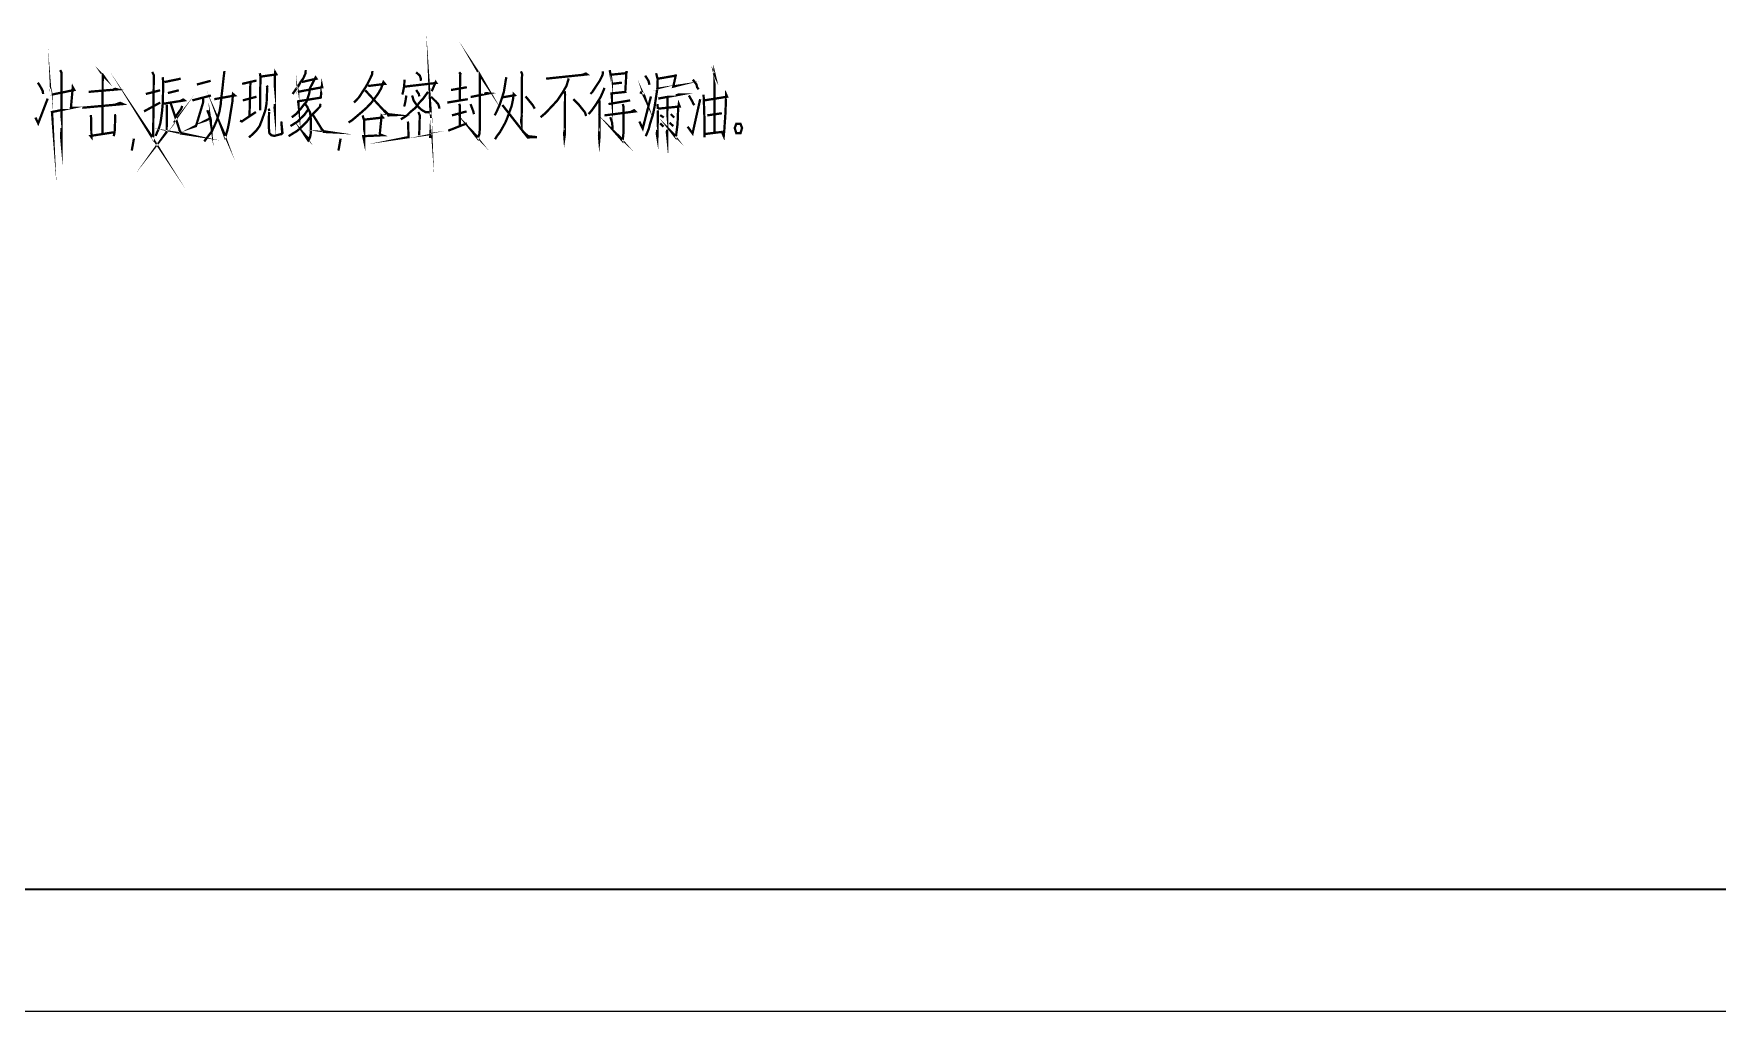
# Model space of a CAD drawing. Header units: millimetres. Extents: x -2378 to 2378, y -1682 to 1682.
# Drawn here: x 171 to 1275, y -1682 to -1042 of the extents above; entities that cross this region are included whole.
import ezdxf

# ---------------------------------------------------------------- set-up
doc = ezdxf.new("R2010")
doc.units = ezdxf.units.MM
doc.layers.add('粗实线层', color=7, linetype='Continuous', lineweight=35)
doc.layers.add('细实线层', color=7, linetype='Continuous', lineweight=18)

# ---------------------------------------------------------------- blocks, each defined once
blk = doc.blocks.new('$CAXA_FRAME_13B17AC1$')
at = {"layer": '粗实线层'}
blk.add_line((-574.5, -400.5), (574.5, -400.5), dxfattribs=at)
at = {"layer": '细实线层'}
blk.add_line((-594.5, -420.5), (594.5, -420.5), dxfattribs=at)

msp = doc.modelspace()

# ---------------------------------------------------------------- linework, layer by layer
at = {"layer": '细实线层', "color": 6}
for points in [[(419.299, -1082.122, 1.5, 1.5, 0), (420.298, -1085.53, 1.5, 1.5, 0), (421.707, -1087.529, 1.5, 1.5, 0), (423.309, -1089.54, 1.5, 1.5, 0), (425.512, -1091.539, 1.5, 1.5, 0), (427.909, -1092.948, 1.5, 1.5, 0), (430.318, -1093.141, 1.5, 1.5, 0), (431.522, -1093.743, 1.5, 1.5, 0), (431.124, -1088.131, 1.5, 1.5, 0), (431.317, -1093.141, 1.5, 1.5, 0)], [(462.58, -1066.695, 1.5, 1.5, 0), (463.977, -1069.103, 1.5, 1.5, 0), (463.58, -1068.501, 1.5, 1.5, 0), (463.58, -1101.763, 1.5, 1.5, 0), (463.58, -1104.762, 1.5, 1.5, 0), (463.375, -1107.375, 1.5, 1.5, 0), (462.773, -1108.773, 1.5, 1.5, 0), (462.376, -1110.374, 1.5, 1.5, 0), (458.57, -1105.569, 1.5, 1.5, 0), (462.376, -1109.579, 1.5, 1.5, 0)], [(182.851, -1082.122, 1.5, 1.5, 0), (183.454, -1095.549, 1.5, 1.5, 0), (183.249, -1092.948, 1.5, 1.5, 0), (196.677, -1090.142, 1.5, 1.5, 0), (195.677, -1090.142, 1.5, 1.5, 0), (196.881, -1076.715, 1.5, 1.5, 0), (197.881, -1078.521, 1.5, 1.5, 0), (183.249, -1081.52, 1.5, 1.5, 0)], [(188.656, -1065.491, 1.5, 1.5, 0), (189.667, -1067.502, 1.5, 1.5, 0)], [(189.463, -1066.9, 1.5, 1.5, 0), (189.463, -1111.578, 1.5, 1.5, 0), (189.259, -1109.375, 1.5, 1.5, 0), (189.463, -1103.365, 1.5, 1.5, 0)], [(215.909, -1067.695, 1.5, 1.5, 0), (217.318, -1069.705, 1.5, 1.5, 0), (216.511, -1068.899, 1.5, 1.5, 0), (216.318, -1106.773, 1.5, 1.5, 0)], [(249.978, -1068.899, 1.5, 1.5, 0), (249.58, -1108.579, 1.5, 1.5, 0), (249.376, -1110.374, 1.5, 1.5, 0), (245.775, -1104.569, 1.5, 1.5, 0), (248.978, -1109.375, 1.5, 1.5, 0)], [(248.978, -1066.695, 1.5, 1.5, 0), (250.182, -1069.103, 1.5, 1.5, 0)], [(255.794, -1070.103, 1.5, 1.5, 0), (256.192, -1073.704, 1.5, 1.5, 0), (255.987, -1082.122, 1.5, 1.5, 0), (255.794, -1088.131, 1.5, 1.5, 0), (255.385, -1092.539, 1.5, 1.5, 0), (254.783, -1097.356, 1.5, 1.5, 0), (254.181, -1100.764, 1.5, 1.5, 0), (252.988, -1104.569, 1.5, 1.5, 0), (252.182, -1106.171, 1.5, 1.5, 0), (251.182, -1108.579, 1.5, 1.5, 0)], [(283.035, -1112.181, 1.5, 1.5, 0), (285.648, -1108.773, 1.5, 1.5, 0), (288.045, -1105.569, 1.5, 1.5, 0), (289.647, -1102.161, 1.5, 1.5, 0), (291.453, -1097.958, 1.5, 1.5, 0), (293.055, -1092.539, 1.5, 1.5, 0), (293.861, -1087.734, 1.5, 1.5, 0), (294.259, -1083.326, 1.5, 1.5, 0), (295.066, -1076.715, 1.5, 1.5, 0), (295.668, -1070.898, 1.5, 1.5, 0), (296.27, -1066.093, 1.5, 1.5, 0)], [(319.512, -1067.502, 1.5, 1.5, 0), (319.91, -1070.103, 1.5, 1.5, 0), (319.705, -1080.52, 1.5, 1.5, 0), (319.705, -1091.744, 1.5, 1.5, 0), (319.705, -1090.142, 1.5, 1.5, 0), (319.705, -1086.939, 1.5, 1.5, 0)], [(320.307, -1069.705, 1.5, 1.5, 0), (330.327, -1068.297, 1.5, 1.5, 0), (329.532, -1066.9, 1.5, 1.5, 0), (329.327, -1068.899, 1.5, 1.5, 0), (329.327, -1087.529, 1.5, 1.5, 0), (329.327, -1092.346, 1.5, 1.5, 0), (329.123, -1090.142, 1.5, 1.5, 0), (329.327, -1087.734, 1.5, 1.5, 0)], [(346.958, -1073.307, 1.5, 1.5, 0), (356.58, -1071.103, 1.5, 1.5, 0), (355.978, -1070.296, 1.5, 1.5, 0), (352.365, -1077.317, 1.5, 1.5, 0), (352.172, -1078.521, 1.5, 1.5, 0), (351.775, -1081.122, 1.5, 1.5, 0), (351.173, -1082.724, 1.5, 1.5, 0), (350.571, -1084.723, 1.5, 1.5, 0), (349.764, -1086.734, 1.5, 1.5, 0), (348.162, -1088.336, 1.5, 1.5, 0), (346.356, -1090.744, 1.5, 1.5, 0), (344.754, -1092.539, 1.5, 1.5, 0), (343.357, -1094.152, 1.5, 1.5, 0), (341.551, -1095.549, 1.5, 1.5, 0), (340.347, -1096.356, 1.5, 1.5, 0)], [(349.571, -1065.491, 1.5, 1.5, 0), (349.366, -1067.695, 1.5, 1.5, 0), (347.958, -1070.898, 1.5, 1.5, 0), (346.163, -1073.307, 1.5, 1.5, 0), (344.754, -1075.908, 1.5, 1.5, 0), (343.357, -1077.714, 1.5, 1.5, 0), (340.949, -1081.122, 1.5, 1.5, 0)], [(343.959, -1077.714, 1.5, 1.5, 0), (344.561, -1079.725, 1.5, 1.5, 0), (344.561, -1082.929, 1.5, 1.5, 0), (344.754, -1087.529, 1.5, 1.5, 0), (344.561, -1085.928, 1.5, 1.5, 0), (359.386, -1083.531, 1.5, 1.5, 0), (360.181, -1075.715, 1.5, 1.5, 0), (360.386, -1076.715, 1.5, 1.5, 0), (344.357, -1079.725, 1.5, 1.5, 0)], [(393.25, -1066.093, 1.5, 1.5, 0), (393.046, -1068.297, 1.5, 1.5, 0), (390.842, -1072.909, 1.5, 1.5, 0), (389.035, -1076.317, 1.5, 1.5, 0), (386.639, -1079.918, 1.5, 1.5, 0), (384.435, -1083.326, 1.5, 1.5, 0), (381.22, -1086.734, 1.5, 1.5, 0)], [(421.9, -1066.9, 1.5, 1.5, 0), (424.308, -1069.103, 1.5, 1.5, 0), (424.91, -1070.898, 1.5, 1.5, 0), (425.103, -1072.511, 1.5, 1.5, 0)], [(450.152, -1066.9, 1.5, 1.5, 0), (451.356, -1068.501, 1.5, 1.5, 0)], [(450.754, -1068.297, 1.5, 1.5, 0), (450.561, -1085.325, 1.5, 1.5, 0)], [(481.017, -1070.103, 1.5, 1.5, 0), (480.608, -1072.307, 1.5, 1.5, 0), (479.416, -1079.725, 1.5, 1.5, 0), (477.803, -1084.723, 1.5, 1.5, 0), (476.61, -1088.336, 1.5, 1.5, 0), (474.803, -1092.346, 1.5, 1.5, 0), (473.395, -1095.152, 1.5, 1.5, 0)], [(490.628, -1066.297, 1.5, 1.5, 0), (491.435, -1068.297, 1.5, 1.5, 0), (491.23, -1070.103, 1.5, 1.5, 0), (491.037, -1100.764, 1.5, 1.5, 0), (490.628, -1098.957, 1.5, 1.5, 0), (491.23, -1094.947, 1.5, 1.5, 0)], [(521.891, -1070.898, 1.5, 1.5, 0), (520.482, -1075.715, 1.5, 1.5, 0), (517.687, -1080.52, 1.5, 1.5, 0), (514.279, -1085.53, 1.5, 1.5, 0), (511.667, -1088.336, 1.5, 1.5, 0), (508.463, -1091.744, 1.5, 1.5, 0), (506.055, -1094.152, 1.5, 1.5, 0), (503.453, -1096.356, 1.5, 1.5, 0)], [(507.066, -1071.103, 1.5, 1.5, 0), (533.91, -1068.297, 1.5, 1.5, 0), (533.114, -1067.695, 1.5, 1.5, 0), (530.104, -1068.899, 1.5, 1.5, 0)], [(544.338, -1066.297, 1.5, 1.5, 0), (544.134, -1068.501, 1.5, 1.5, 0), (542.327, -1072.307, 1.5, 1.5, 0), (539.919, -1075.908, 1.5, 1.5, 0), (537.318, -1079.918, 1.5, 1.5, 0), (536.113, -1081.122, 1.5, 1.5, 0)], [(548.746, -1065.491, 1.5, 1.5, 0), (549.336, -1068.501, 1.5, 1.5, 0), (550.143, -1073.704, 1.5, 1.5, 0), (550.143, -1078.521, 1.5, 1.5, 0), (550.143, -1081.52, 1.5, 1.5, 0), (550.143, -1082.929, 1.5, 1.5, 0), (549.939, -1080.725, 1.5, 1.5, 0), (559.765, -1079.725, 1.5, 1.5, 0)], [(560.163, -1066.297, 1.5, 1.5, 0), (559.56, -1067.502, 1.5, 1.5, 0), (549.336, -1068.501, 1.5, 1.5, 0)], [(558.958, -1079.725, 1.5, 1.5, 0), (559.765, -1066.093, 1.5, 1.5, 0)], [(571.988, -1069.103, 1.5, 1.5, 0), (574.192, -1072.511, 1.5, 1.5, 0), (574.794, -1075.113, 1.5, 1.5, 0), (574.192, -1072.307, 1.5, 1.5, 0)], [(579.202, -1067.502, 1.5, 1.5, 0), (580.202, -1071.5, 1.5, 1.5, 0), (579.997, -1077.317, 1.5, 1.5, 0), (579.202, -1082.724, 1.5, 1.5, 0), (578.191, -1089.336, 1.5, 1.5, 0), (576.998, -1094.947, 1.5, 1.5, 0), (575.396, -1099.957, 1.5, 1.5, 0), (574.385, -1103.967, 1.5, 1.5, 0), (572.386, -1108.773, 1.5, 1.5, 0)], [(580.406, -1071.103, 1.5, 1.5, 0), (592.027, -1069.103, 1.5, 1.5, 0), (592.22, -1068.297, 1.5, 1.5, 0), (590.414, -1076.317, 1.5, 1.5, 0), (592.027, -1075.908, 1.5, 1.5, 0), (579.997, -1077.714, 1.5, 1.5, 0)], [(616.872, -1067.502, 1.5, 1.5, 0), (617.667, -1069.103, 1.5, 1.5, 0), (617.474, -1068.297, 1.5, 1.5, 0), (617.474, -1106.171, 1.5, 1.5, 0)], [(174.036, -1073.704, 1.5, 1.5, 0), (176.24, -1077.317, 1.5, 1.5, 0), (177.24, -1079.316, 1.5, 1.5, 0), (177.444, -1081.122, 1.5, 1.5, 0)], [(182.454, -1077.714, 1.5, 1.5, 0), (182.851, -1081.929, 1.5, 1.5, 0)], [(207.298, -1079.725, 1.5, 1.5, 0), (226.133, -1078.112, 1.5, 1.5, 0), (224.724, -1077.714, 1.5, 1.5, 0), (222.521, -1078.714, 1.5, 1.5, 0)], [(244.763, -1081.122, 1.5, 1.5, 0), (254.181, -1078.714, 1.5, 1.5, 0)], [(256.987, -1073.307, 1.5, 1.5, 0), (267.608, -1071.103, 1.5, 1.5, 0)], [(259.191, -1080.52, 1.5, 1.5, 0), (266.404, -1078.714, 1.5, 1.5, 0)], [(278.23, -1074.908, 1.5, 1.5, 0), (287.25, -1072.511, 1.5, 1.5, 0)], [(289.647, -1084.53, 1.5, 1.5, 0), (303.074, -1082.122, 1.5, 1.5, 0), (301.87, -1081.122, 1.5, 1.5, 0), (301.473, -1086.337, 1.5, 1.5, 0), (300.268, -1093.743, 1.5, 1.5, 0), (299.269, -1099.957, 1.5, 1.5, 0), (298.269, -1104.762, 1.5, 1.5, 0), (297.065, -1108.579, 1.5, 1.5, 0), (296.667, -1109.375, 1.5, 1.5, 0), (293.861, -1101.763, 1.5, 1.5, 0), (296.86, -1108.579, 1.5, 1.5, 0)], [(317.308, -1072.307, 1.5, 1.5, 0), (307.891, -1074.511, 1.5, 1.5, 0)], [(324.318, -1076.715, 1.5, 1.5, 0), (324.113, -1082.122, 1.5, 1.5, 0), (323.92, -1086.939, 1.5, 1.5, 0), (323.318, -1090.744, 1.5, 1.5, 0), (322.92, -1092.346, 1.5, 1.5, 0), (321.909, -1095.152, 1.5, 1.5, 0), (320.716, -1098.56, 1.5, 1.5, 0), (319.308, -1102.161, 1.5, 1.5, 0), (317.104, -1105.171, 1.5, 1.5, 0), (314.696, -1107.568, 1.5, 1.5, 0), (312.299, -1109.579, 1.5, 1.5, 0)], [(313.298, -1073.704, 1.5, 1.5, 0), (312.696, -1095.549, 1.5, 1.5, 0)], [(323.92, -1075.715, 1.5, 1.5, 0), (324.715, -1076.715, 1.5, 1.5, 0)], [(390.444, -1075.908, 1.5, 1.5, 0), (401.463, -1074.511, 1.5, 1.5, 0), (400.464, -1073.307, 1.5, 1.5, 0), (398.862, -1077.714, 1.5, 1.5, 0), (396.851, -1081.122, 1.5, 1.5, 0), (395.056, -1083.531, 1.5, 1.5, 0), (392.648, -1086.734, 1.5, 1.5, 0), (389.444, -1090.142, 1.5, 1.5, 0), (386.036, -1093.141, 1.5, 1.5, 0), (382.026, -1096.549, 1.5, 1.5, 0), (379.618, -1098.56, 1.5, 1.5, 0), (377.619, -1099.753, 1.5, 1.5, 0)], [(388.433, -1078.714, 1.5, 1.5, 0), (389.638, -1079.918, 1.5, 1.5, 0), (403.667, -1095.152, 1.5, 1.5, 0), (408.677, -1094.947, 1.5, 1.5, 0), (403.463, -1094.345, 1.5, 1.5, 0), (400.861, -1091.744, 1.5, 1.5, 0)], [(429.716, -1079.725, 1.5, 1.5, 0), (426.512, -1084.133, 1.5, 1.5, 0), (423.911, -1086.939, 1.5, 1.5, 0), (421.502, -1090.142, 1.5, 1.5, 0), (418.094, -1092.948, 1.5, 1.5, 0), (415.891, -1095.152, 1.5, 1.5, 0), (414.084, -1096.356, 1.5, 1.5, 0), (411.88, -1097.753, 1.5, 1.5, 0)], [(414.289, -1071.705, 1.5, 1.5, 0), (414.084, -1075.908, 1.5, 1.5, 0), (413.289, -1079.918, 1.5, 1.5, 0), (412.88, -1081.52, 1.5, 1.5, 0)], [(414.289, -1076.317, 1.5, 1.5, 0), (435.123, -1073.909, 1.5, 1.5, 0), (434.725, -1073.307, 1.5, 1.5, 0), (432.124, -1079.316, 1.5, 1.5, 0)], [(421.9, -1078.521, 1.5, 1.5, 0), (423.706, -1081.122, 1.5, 1.5, 0), (423.911, -1082.724, 1.5, 1.5, 0)], [(444.745, -1078.521, 1.5, 1.5, 0), (455.162, -1076.715, 1.5, 1.5, 0)], [(457.57, -1082.929, 1.5, 1.5, 0), (458.57, -1082.929, 1.5, 1.5, 0), (469.589, -1080.725, 1.5, 1.5, 0), (467.783, -1080.52, 1.5, 1.5, 0), (466.59, -1081.122, 1.5, 1.5, 0)], [(478.405, -1083.326, 1.5, 1.5, 0), (486.629, -1081.929, 1.5, 1.5, 0), (485.823, -1081.122, 1.5, 1.5, 0), (485.425, -1084.53, 1.5, 1.5, 0), (484.414, -1089.336, 1.5, 1.5, 0), (483.221, -1092.346, 1.5, 1.5, 0), (481.813, -1096.356, 1.5, 1.5, 0), (480.415, -1099.753, 1.5, 1.5, 0), (478.405, -1103.365, 1.5, 1.5, 0), (476.803, -1106.171, 1.5, 1.5, 0), (474.803, -1108.773, 1.5, 1.5, 0), (473.599, -1110.783, 1.5, 1.5, 0)], [(519.289, -1079.316, 1.5, 1.5, 0), (519.482, -1081.52, 1.5, 1.5, 0), (519.289, -1108.17, 1.5, 1.5, 0), (519.085, -1109.579, 1.5, 1.5, 0), (518.88, -1106.966, 1.5, 1.5, 0), (519.289, -1104.569, 1.5, 1.5, 0)], [(545.338, -1077.112, 1.5, 1.5, 0), (544.736, -1078.714, 1.5, 1.5, 0), (542.725, -1083.326, 1.5, 1.5, 0), (539.521, -1088.336, 1.5, 1.5, 0), (537.124, -1091.744, 1.5, 1.5, 0), (534.909, -1094.345, 1.5, 1.5, 0)], [(550.143, -1074.511, 1.5, 1.5, 0), (556.755, -1073.704, 1.5, 1.5, 0)], [(568.58, -1079.918, 1.5, 1.5, 0), (570.784, -1081.122, 1.5, 1.5, 0), (571.579, -1082.724, 1.5, 1.5, 0), (572.181, -1084.53, 1.5, 1.5, 0), (570.784, -1081.52, 1.5, 1.5, 0)], [(580.599, -1084.133, 1.5, 1.5, 0), (594.833, -1081.52, 1.5, 1.5, 0), (593.822, -1081.52, 1.5, 1.5, 0), (592.027, -1082.122, 1.5, 1.5, 0)], [(603.24, -1071.705, 1.5, 1.5, 0), (605.648, -1074.908, 1.5, 1.5, 0), (606.046, -1076.715, 1.5, 1.5, 0), (607.045, -1078.112, 1.5, 1.5, 0)], [(610.26, -1081.52, 1.5, 1.5, 0), (610.453, -1085.325, 1.5, 1.5, 0), (610.862, -1097.753, 1.5, 1.5, 0), (610.862, -1105.967, 1.5, 1.5, 0), (610.862, -1109.579, 1.5, 1.5, 0), (610.862, -1107.375, 1.5, 1.5, 0), (622.279, -1105.967, 1.5, 1.5, 0), (623.483, -1108.773, 1.5, 1.5, 0), (623.881, -1104.569, 1.5, 1.5, 0), (624.687, -1092.539, 1.5, 1.5, 0), (624.687, -1091.539, 1.5, 1.5, 0), (625.085, -1081.52, 1.5, 1.5, 0), (625.687, -1082.929, 1.5, 1.5, 0), (610.658, -1085.325, 1.5, 1.5, 0)], [(172.434, -1096.549, 1.5, 1.5, 0), (174.229, -1100.355, 1.5, 1.5, 0), (180.443, -1084.133, 1.5, 1.5, 0)], [(203.084, -1090.142, 1.5, 1.5, 0), (229.734, -1087.734, 1.5, 1.5, 0), (227.939, -1086.939, 1.5, 1.5, 0), (224.134, -1088.336, 1.5, 1.5, 0)], [(258.395, -1088.131, 1.5, 1.5, 0), (258.589, -1089.336, 1.5, 1.5, 0), (258.395, -1105.967, 1.5, 1.5, 0), (257.396, -1107.375, 1.5, 1.5, 0), (263.201, -1099.957, 1.5, 1.5, 0)], [(243.571, -1092.539, 1.5, 1.5, 0), (254.181, -1086.734, 1.5, 1.5, 0)], [(260.997, -1086.939, 1.5, 1.5, 0), (267.608, -1106.966, 1.5, 1.5, 0), (271.619, -1107.568, 1.5, 1.5, 0), (268.006, -1106.773, 1.5, 1.5, 0), (266.609, -1104.569, 1.5, 1.5, 0)], [(256.192, -1087.529, 1.5, 1.5, 0), (270.017, -1085.325, 1.5, 1.5, 0), (269.21, -1084.723, 1.5, 1.5, 0), (267.608, -1085.53, 1.5, 1.5, 0)], [(268.608, -1088.938, 1.5, 1.5, 0), (268.006, -1090.744, 1.5, 1.5, 0), (264.007, -1096.356, 1.5, 1.5, 0)], [(282.433, -1084.133, 1.5, 1.5, 0), (282.24, -1086.939, 1.5, 1.5, 0), (277.628, -1102.161, 1.5, 1.5, 0), (276.424, -1102.559, 1.5, 1.5, 0), (287.045, -1096.947, 1.5, 1.5, 0), (285.046, -1091.744, 1.5, 1.5, 0), (287.25, -1097.356, 1.5, 1.5, 0), (287.443, -1100.764, 1.5, 1.5, 0), (286.648, -1095.754, 1.5, 1.5, 0)], [(275.22, -1085.325, 1.5, 1.5, 0), (287.443, -1082.122, 1.5, 1.5, 0)], [(306.482, -1098.56, 1.5, 1.5, 0), (307.687, -1099.151, 1.5, 1.5, 0), (308.493, -1098.56, 1.5, 1.5, 0), (316.899, -1092.948, 1.5, 1.5, 0)], [(308.289, -1085.325, 1.5, 1.5, 0), (317.308, -1082.929, 1.5, 1.5, 0)], [(325.317, -1090.744, 1.5, 1.5, 0), (325.715, -1092.346, 1.5, 1.5, 0)], [(325.522, -1092.948, 1.5, 1.5, 0), (325.317, -1102.161, 1.5, 1.5, 0), (325.522, -1104.569, 1.5, 1.5, 0), (325.715, -1106.773, 1.5, 1.5, 0), (326.521, -1107.568, 1.5, 1.5, 0), (327.123, -1108.17, 1.5, 1.5, 0), (328.93, -1108.579, 1.5, 1.5, 0), (332.735, -1107.568, 1.5, 1.5, 0), (333.735, -1107.375, 1.5, 1.5, 0), (334.337, -1106.773, 1.5, 1.5, 0), (333.531, -1099.151, 1.5, 1.5, 0), (334.133, -1106.773, 1.5, 1.5, 0), (333.531, -1107.375, 1.5, 1.5, 0)], [(350.968, -1091.539, 1.5, 1.5, 0), (348.56, -1094.947, 1.5, 1.5, 0), (346.356, -1096.947, 1.5, 1.5, 0), (344.357, -1099.151, 1.5, 1.5, 0), (342.357, -1100.355, 1.5, 1.5, 0), (339.551, -1102.161, 1.5, 1.5, 0)], [(349.162, -1087.734, 1.5, 1.5, 0), (350.571, -1089.54, 1.5, 1.5, 0), (351.173, -1090.937, 1.5, 1.5, 0), (352.365, -1093.141, 1.5, 1.5, 0), (352.774, -1096.356, 1.5, 1.5, 0), (352.967, -1099.151, 1.5, 1.5, 0), (352.967, -1102.161, 1.5, 1.5, 0), (352.967, -1105.171, 1.5, 1.5, 0), (352.774, -1107.375, 1.5, 1.5, 0), (352.365, -1109.375, 1.5, 1.5, 0), (351.775, -1110.783, 1.5, 1.5, 0), (351.173, -1111.578, 1.5, 1.5, 0), (348.162, -1106.966, 1.5, 1.5, 0), (351.57, -1110.783, 1.5, 1.5, 0), (352.172, -1109.375, 1.5, 1.5, 0)], [(359.181, -1087.529, 1.5, 1.5, 0), (358.988, -1089.336, 1.5, 1.5, 0), (352.967, -1095.549, 1.5, 1.5, 0)], [(415.493, -1082.122, 1.5, 1.5, 0), (414.891, -1085.928, 1.5, 1.5, 0), (414.493, -1087.734, 1.5, 1.5, 0), (414.084, -1089.336, 1.5, 1.5, 0)], [(423.309, -1092.948, 1.5, 1.5, 0), (424.308, -1095.152, 1.5, 1.5, 0), (423.911, -1108.17, 1.5, 1.5, 0)], [(431.715, -1082.929, 1.5, 1.5, 0), (434.725, -1085.928, 1.5, 1.5, 0), (436.327, -1087.734, 1.5, 1.5, 0), (436.929, -1089.336, 1.5, 1.5, 0), (437.134, -1090.744, 1.5, 1.5, 0)], [(442.337, -1086.734, 1.5, 1.5, 0), (455.764, -1084.53, 1.5, 1.5, 0)], [(445.347, -1095.152, 1.5, 1.5, 0), (454.969, -1092.539, 1.5, 1.5, 0)], [(450.152, -1087.529, 1.5, 1.5, 0), (450.561, -1088.938, 1.5, 1.5, 0), (450.561, -1102.161, 1.5, 1.5, 0)], [(457.57, -1087.734, 1.5, 1.5, 0), (459.377, -1092.539, 1.5, 1.5, 0), (459.774, -1094.345, 1.5, 1.5, 0)], [(478.405, -1088.336, 1.5, 1.5, 0), (495.036, -1109.579, 1.5, 1.5, 0), (501.056, -1109.375, 1.5, 1.5, 0)], [(493.638, -1082.724, 1.5, 1.5, 0), (498.251, -1088.336, 1.5, 1.5, 0), (499.648, -1090.744, 1.5, 1.5, 0)], [(533.307, -1095.549, 1.5, 1.5, 0), (532.512, -1093.141, 1.5, 1.5, 0), (528.502, -1088.131, 1.5, 1.5, 0), (524.901, -1084.53, 1.5, 1.5, 0)], [(557.357, -1087.734, 1.5, 1.5, 0), (557.754, -1089.336, 1.5, 1.5, 0), (557.754, -1099.957, 1.5, 1.5, 0), (557.754, -1106.773, 1.5, 1.5, 0), (557.357, -1110.783, 1.5, 1.5, 0), (557.152, -1111.783, 1.5, 1.5, 0), (552.744, -1106.773, 1.5, 1.5, 0), (557.152, -1110.976, 1.5, 1.5, 0)], [(542.123, -1085.325, 1.5, 1.5, 0), (542.123, -1108.773, 1.5, 1.5, 0), (541.93, -1110.976, 1.5, 1.5, 0), (541.725, -1108.579, 1.5, 1.5, 0), (541.93, -1105.569, 1.5, 1.5, 0)], [(545.338, -1095.152, 1.5, 1.5, 0), (565.57, -1092.539, 1.5, 1.5, 0), (564.775, -1091.744, 1.5, 1.5, 0), (562.366, -1092.948, 1.5, 1.5, 0)], [(547.939, -1087.734, 1.5, 1.5, 0), (562.162, -1085.325, 1.5, 1.5, 0)], [(568.183, -1099.151, 1.5, 1.5, 0), (570.387, -1103.763, 1.5, 1.5, 0), (575.794, -1082.724, 1.5, 1.5, 0)], [(580.406, -1091.744, 1.5, 1.5, 0), (579.997, -1109.375, 1.5, 1.5, 0), (579.599, -1106.966, 1.5, 1.5, 0), (579.997, -1104.569, 1.5, 1.5, 0)], [(579.997, -1087.734, 1.5, 1.5, 0), (580.406, -1090.937, 1.5, 1.5, 0)], [(580.406, -1090.744, 1.5, 1.5, 0), (594.629, -1089.336, 1.5, 1.5, 0), (594.027, -1087.734, 1.5, 1.5, 0), (593.629, -1090.335, 1.5, 1.5, 0), (593.22, -1100.764, 1.5, 1.5, 0), (592.618, -1105.569, 1.5, 1.5, 0), (592.22, -1108.579, 1.5, 1.5, 0), (592.027, -1109.579, 1.5, 1.5, 0), (589.221, -1105.967, 1.5, 1.5, 0), (592.027, -1108.773, 1.5, 1.5, 0)], [(586.609, -1083.531, 1.5, 1.5, 0), (586.415, -1108.17, 1.5, 1.5, 0), (586.211, -1106.171, 1.5, 1.5, 0), (586.415, -1104.569, 1.5, 1.5, 0)], [(599.832, -1102.559, 1.5, 1.5, 0), (603.047, -1106.966, 1.5, 1.5, 0), (608.056, -1084.53, 1.5, 1.5, 0)], [(600.638, -1082.122, 1.5, 1.5, 0), (602.842, -1085.928, 1.5, 1.5, 0), (603.649, -1087.734, 1.5, 1.5, 0), (604.251, -1088.336, 1.5, 1.5, 0)], [(208.695, -1094.947, 1.5, 1.5, 0), (208.9, -1096.947, 1.5, 1.5, 0), (209.104, -1109.375, 1.5, 1.5, 0), (208.502, -1108.579, 1.5, 1.5, 0), (224.134, -1106.171, 1.5, 1.5, 0)], [(224.531, -1094.345, 1.5, 1.5, 0), (224.724, -1096.549, 1.5, 1.5, 0), (224.327, -1105.967, 1.5, 1.5, 0), (223.725, -1108.773, 1.5, 1.5, 0)], [(352.774, -1095.754, 1.5, 1.5, 0), (350.366, -1099.151, 1.5, 1.5, 0), (348.367, -1101.161, 1.5, 1.5, 0), (345.754, -1103.763, 1.5, 1.5, 0), (343.55, -1105.569, 1.5, 1.5, 0), (341.153, -1106.966, 1.5, 1.5, 0), (338.347, -1108.773, 1.5, 1.5, 0)], [(354.376, -1094.947, 1.5, 1.5, 0), (361.192, -1105.967, 1.5, 1.5, 0), (365.395, -1106.171, 1.5, 1.5, 0), (361.385, -1105.569, 1.5, 1.5, 0), (359.579, -1103.763, 1.5, 1.5, 0)], [(386.832, -1095.152, 1.5, 1.5, 0), (387.843, -1098.56, 1.5, 1.5, 0), (387.843, -1111.578, 1.5, 1.5, 0), (387.241, -1108.773, 1.5, 1.5, 0), (399.657, -1108.17, 1.5, 1.5, 0), (398.055, -1107.568, 1.5, 1.5, 0), (399.259, -1095.549, 1.5, 1.5, 0), (400.066, -1096.549, 1.5, 1.5, 0), (387.638, -1097.958, 1.5, 1.5, 0)], [(416.493, -1099.151, 1.5, 1.5, 0), (416.697, -1100.764, 1.5, 1.5, 0), (416.89, -1109.375, 1.5, 1.5, 0), (415.891, -1109.579, 1.5, 1.5, 0), (431.317, -1107.375, 1.5, 1.5, 0)], [(431.715, -1096.947, 1.5, 1.5, 0), (431.715, -1099.151, 1.5, 1.5, 0), (431.124, -1109.977, 1.5, 1.5, 0)], [(442.939, -1105.171, 1.5, 1.5, 0), (455.162, -1100.355, 1.5, 1.5, 0)], [(549.143, -1096.356, 1.5, 1.5, 0), (550.347, -1099.957, 1.5, 1.5, 0), (550.541, -1102.161, 1.5, 1.5, 0), (550.541, -1103.967, 1.5, 1.5, 0)], [(581.803, -1094.947, 1.5, 1.5, 0), (584.212, -1096.549, 1.5, 1.5, 0)], [(581.803, -1100.355, 1.5, 1.5, 0), (584.007, -1102.559, 1.5, 1.5, 0)], [(588.017, -1099.957, 1.5, 1.5, 0), (590.414, -1102.161, 1.5, 1.5, 0)], [(588.812, -1094.345, 1.5, 1.5, 0), (591.016, -1096.549, 1.5, 1.5, 0)], [(622.279, -1093.743, 1.5, 1.5, 0), (612.657, -1095.152, 1.5, 1.5, 0)], [(634.502, -1100.764, 1.5, 1.5, 0), (635.502, -1103.365, 1.5, 1.5, 0), (634.502, -1106.773, 1.5, 1.5, 0), (631.696, -1106.773, 1.5, 1.5, 0), (630.697, -1103.365, 1.5, 1.5, 0), (631.696, -1100.764, 1.5, 1.5, 0), (634.502, -1100.764, 1.5, 1.5, 0)], [(235.551, -1118.19, 1.5, 1.5, 0), (236.948, -1110.374, 1.5, 1.5, 0)], [(371.007, -1118.19, 1.5, 1.5, 0), (372.404, -1110.374, 1.5, 1.5, 0)], [(500.852, -1109.375, 1.5, 1.5, 0), (495.24, -1108.773, 1.5, 1.5, 0), (492.434, -1106.171, 1.5, 1.5, 0)]]:
    msp.add_lwpolyline(points, format="xyseb", dxfattribs=at)

# ---------------------------------------------------------------- block references
at = {"layer": '粗实线层', "xscale": 4, "yscale": 4, "zscale": 4}
msp.add_blockref('$CAXA_FRAME_13B17AC1$', (0, 0), dxfattribs=at)

doc.saveas('drawing.dxf')
